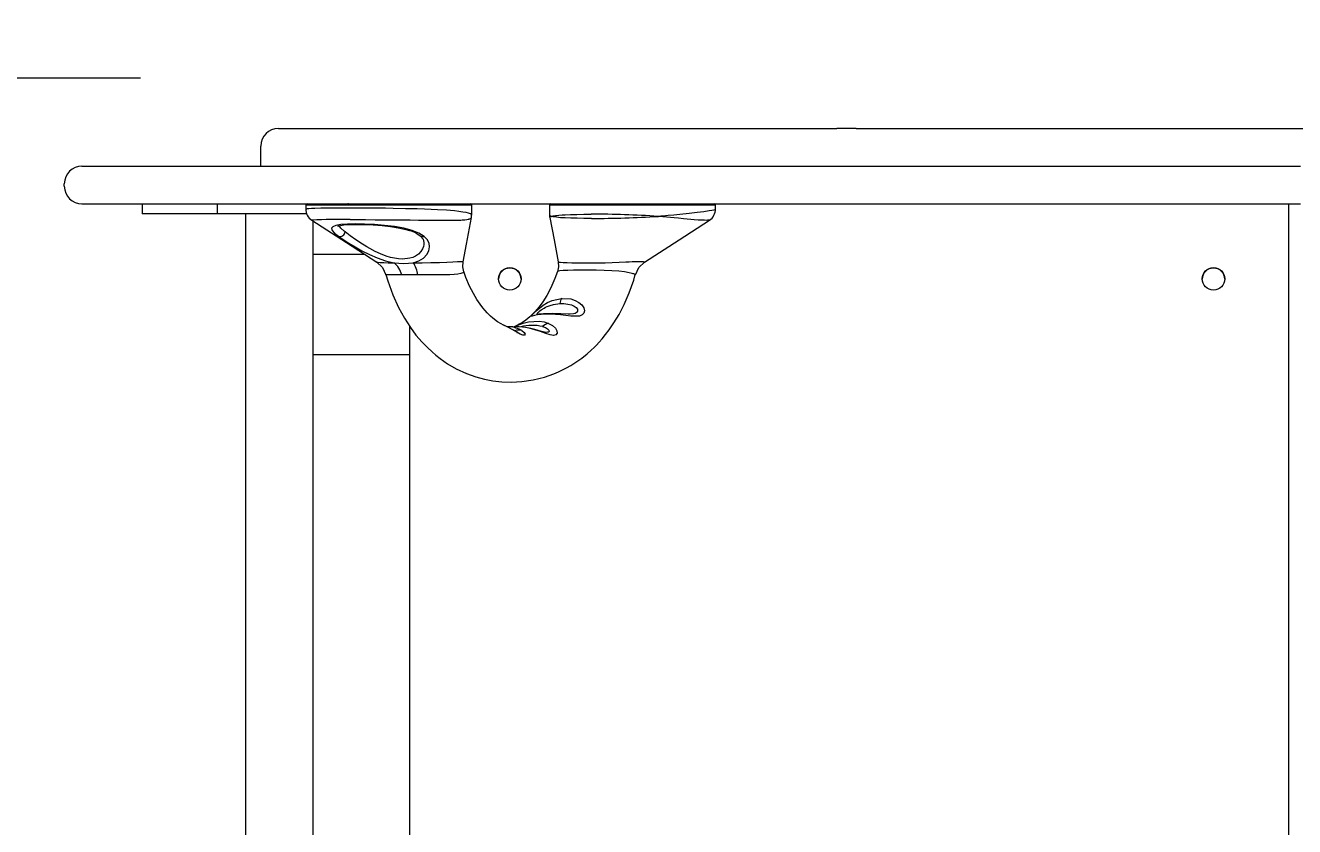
# Model space of a CAD drawing. Header units: millimetres. Extents: x -2620 to 1866, y -2269 to 1839.
# Drawn here: x -410 to 95, y 41 to 360 of the extents above; entities that cross this region are included whole.
import ezdxf

# ---------------------------------------------------------------- set-up
doc = ezdxf.new("R2010")
doc.units = ezdxf.units.MM
for name, color, linetype in [('DIKOM_ОБЪЕКТ', 7, 'Continuous'), ('DIKOM_РАЗМЕР_ЗОНА', 7, 'Continuous'), ('DIKOM_РАЗМЕР_ОБЪЕКТА', 7, 'Continuous')]:
    doc.layers.add(name, color=color, linetype=linetype)
doc.styles.add('style1', font='arialbd.ttf', dxfattribs={"width": 0.8})
doc.dimstyles.new('1-50', dxfattribs={"dimtxt": 300, "dimasz": 200, "dimexe": 100, "dimexo": 0, "dimgap": 100, "dimtad": 1, "dimtxsty": 'style1', "dimcen": 200, "dimclrd": 7, "dimclre": 7, "dimclrt": 7, "dimadec": 1, "dimazin": 2, "dimtfac": 1, "dimtmove": 0, "dimatfit": 2, "dimfxl": 0, "dimlwd": 25, "dimlwe": 18, "dimarcsym": 0})

# ---------------------------------------------------------------- blocks, each defined once
blk = doc.blocks.new('*D1')
at = {"layer": 'Defpoints', "color": 0, "transparency": 16777216}
for p in [(-363.92, 339.35), (-636.39, -160.65), (-350.66, -160.65)]:
    blk.add_point(p, dxfattribs=at)
at = {"layer": 'DIKOM_РАЗМЕР_ОБЪЕКТА', "color": 7, "lineweight": 25, "transparency": 16777216}
for p, q in [((-636.39, 539.35), (-636.39, 739.35)), ((-636.39, 339.35), (-636.39, -160.65)), ((-636.39, -360.65), (-636.39, -560.65))]:
    blk.add_line(p, q, dxfattribs=at)
at = {"layer": 'DIKOM_РАЗМЕР_ОБЪЕКТА', "color": 7, "lineweight": 18, "transparency": 16777216}
for p, q in [((-363.92, 339.35), (-736.39, 339.35)), ((-350.66, -160.65), (-736.39, -160.65))]:
    blk.add_line(p, q, dxfattribs=at)
at = {"layer": 'DIKOM_РАЗМЕР_ОБЪЕКТА', "color": 7, "transparency": 16777216}
for points in [[(-669.73, 539.35), (-603.06, 539.35), (-636.39, 339.35)], [(-669.73, -360.65), (-603.06, -360.65), (-636.39, -160.65)]]:
    blk.add_solid(points, dxfattribs=at)
at = {"layer": 'DIKOM_РАЗМЕР_ОБЪЕКТА', "color": 7, "transparency": 16777216, "insert": (-889.56, 89.35), "char_height": 300, "attachment_point": 5, "rotation": 90, "style": 'style1'}
blk.add_mtext('{\\fArial|b0|i0|c204|p34;460}', dxfattribs=at)
blk = doc.blocks.new('*D3')
at = {"layer": 'Defpoints', "color": 0, "transparency": 16777216}
for p in [(-2170.34, 1839.35), (337.53, 1839.35), (337.53, -1660.65)]:
    blk.add_point(p, dxfattribs=at)
at = {"layer": 'DIKOM_РАЗМЕР_ЗОНА', "color": 7, "lineweight": 18, "transparency": 16777216}
for p, q in [((337.53, 1839.35), (-2270.34, 1839.35)), ((337.53, -1660.65), (-2270.34, -1660.65))]:
    blk.add_line(p, q, dxfattribs=at)
at = {"layer": 'DIKOM_РАЗМЕР_ЗОНА', "color": 7, "lineweight": 25, "transparency": 16777216}
blk.add_line((-2170.34, -1460.65), (-2170.34, 1639.35), dxfattribs=at)
at = {"layer": 'DIKOM_РАЗМЕР_ЗОНА', "color": 7, "transparency": 16777216}
for points in [[(-2203.68, 1639.35), (-2137.01, 1639.35), (-2170.34, 1839.35)], [(-2203.68, -1460.65), (-2137.01, -1460.65), (-2170.34, -1660.65)]]:
    blk.add_solid(points, dxfattribs=at)
at = {"layer": 'DIKOM_РАЗМЕР_ЗОНА', "color": 7, "transparency": 16777216, "insert": (-2423.62, 89.35), "char_height": 300, "attachment_point": 5, "rotation": 90, "style": 'style1'}
blk.add_mtext('{\\fArial|b0|i0|c204|p34;3500}', dxfattribs=at)

msp = doc.modelspace()

# ---------------------------------------------------------------- linework, layer by layer
at = {"layer": 'DIKOM_ОБЪЕКТ', "color": 7, "lineweight": 15}
for p, q in [((-309.067, 319.322), (-305.107, 319.322)), ((-309.029, 319.322), (-307.567, 319.322)), ((-305.107, 319.322), (-302.925, 319.322)), ((-302.925, 319.322), (-300.924, 319.322)), ((-300.924, 319.322), (-299.962, 319.322)), ((-299.962, 319.322), (-299.009, 319.322)), ((-299.009, 319.322), (-298.053, 319.322)), ((-298.053, 319.322), (-297.082, 319.322)), ((-297.082, 319.322), (-296.085, 319.322)), ((-296.085, 319.322), (-295.048, 319.322)), ((-295.048, 319.322), (-293.96, 319.322)), ((-293.96, 319.322), (-292.809, 319.322)), ((-292.809, 319.322), (-290.27, 319.322)), ((-290.27, 319.322), (-275.165, 319.322)), ((-275.165, 319.322), (-263.294, 319.322)), ((-263.294, 319.322), (-247.513, 319.322)), ((-247.513, 319.322), (-245.282, 319.322)), ((-245.282, 319.322), (-243.086, 319.322)), ((-243.086, 319.322), (-240.924, 319.322)), ((-240.924, 319.322), (-238.798, 319.322)), ((-238.798, 319.322), (-234.645, 319.322)), ((-234.645, 319.322), (-230.62, 319.322)), ((-230.62, 319.322), (-226.722, 319.322)), ((-226.722, 319.322), (-222.943, 319.322)), ((-222.943, 319.322), (-215.728, 319.322)), ((-215.728, 319.322), (-208.937, 319.322)), ((-208.937, 319.322), (-202.531, 319.322)), ((-202.531, 319.322), (-190.724, 319.322)), ((-190.724, 319.322), (-170.055, 319.322)), ((-170.055, 319.322), (-165.279, 319.322)), ((-165.279, 319.322), (-160.584, 319.322)), ((-160.584, 319.322), (-158.254, 319.322)), ((-158.254, 319.322), (-155.931, 319.322)), ((-155.931, 319.322), (-154.769, 319.322)), ((-154.769, 319.322), (-153.608, 319.322)), ((-153.608, 319.322), (-152.445, 319.322)), ((-152.445, 319.322), (-151.281, 319.322)), ((-151.281, 319.322), (-149.01, 319.322)), ((-149.01, 319.322), (-146.852, 319.322)), ((-146.852, 319.322), (-144.794, 319.322)), ((-144.794, 319.322), (-142.826, 319.322)), ((-142.826, 319.322), (-140.937, 319.322)), ((-140.937, 319.322), (-139.116, 319.322)), ((-139.116, 319.322), (-137.351, 319.322)), ((-137.351, 319.322), (-136.486, 319.322)), ((-136.486, 319.322), (-135.631, 319.322)), ((-135.631, 319.322), (-133.946, 319.322)), ((-133.946, 319.322), (-132.284, 319.322)), ((-132.284, 319.322), (-130.634, 319.322)), ((-130.634, 319.322), (-128.986, 319.322)), ((-128.986, 319.322), (-125.648, 319.322)), ((-125.648, 319.322), (-122.182, 319.322)), ((-122.182, 319.322), (-118.498, 319.322)), ((-118.498, 319.322), (-114.509, 319.322)), ((-114.509, 319.322), (-112.372, 319.322)), ((-112.372, 319.322), (-110.125, 319.322)), ((-110.125, 319.322), (-107.758, 319.322)), ((-107.758, 319.322), (-105.259, 319.322)), ((-105.259, 319.322), (-102.616, 319.322)), ((-102.616, 319.322), (-99.82, 319.322)), ((-99.82, 319.322), (-96.859, 319.322)), ((-96.859, 319.322), (-93.721, 319.322)), ((-93.721, 319.322), (-90.396, 319.322)), ((-90.396, 319.322), (-86.874, 319.322)), ((-79.188, 319.322), (-86.874, 319.322)), ((-79.188, 319.322), (-75.311, 319.322)), ((-75.311, 319.322), (-70.72, 319.322)), ((-70.72, 319.322), (-59.77, 319.322)), ((-59.77, 319.322), (-33.432, 319.322)), ((-33.432, 319.322), (-6.194, 319.322)), ((-6.194, 319.322), (5.88, 319.322)), ((5.88, 319.322), (11.202, 319.322)), ((11.202, 319.322), (15.921, 319.322)), ((15.921, 319.322), (18.301, 319.322)), ((18.301, 319.322), (21.039, 319.322)), ((21.039, 319.322), (24.118, 319.322)), ((24.118, 319.322), (27.519, 319.322)), ((27.519, 319.322), (35.213, 319.322)), ((35.213, 319.322), (43.972, 319.322)), ((43.972, 319.322), (53.651, 319.322)), ((53.651, 319.322), (64.101, 319.322)), ((64.101, 319.322), (75.174, 319.322)), ((75.174, 319.322), (86.721, 319.322)), ((86.721, 319.322), (98.597, 319.322)), ((-316.067, 304.322), (-316.067, 312.322)), ((-387.282, 304.322), (-383.336, 304.322)), ((-383.336, 304.322), (-375.03, 304.322)), ((-375.03, 304.322), (-366.187, 304.322)), ((-366.187, 304.322), (-357.369, 304.322)), ((-357.369, 304.322), (-357.251, 304.322)), ((-357.251, 304.322), (-356.944, 304.322)), ((-356.944, 304.322), (-356.441, 304.322)), ((-356.441, 304.322), (-355.735, 304.322)), ((-355.735, 304.322), (-355.304, 304.322)), ((-355.304, 304.322), (-354.821, 304.322)), ((-354.821, 304.322), (-354.782, 304.322)), ((-354.782, 304.322), (-354.739, 304.322)), ((-354.739, 304.322), (-354.691, 304.322)), ((-354.691, 304.322), (-354.638, 304.322)), ((-354.638, 304.322), (-354.581, 304.322)), ((-354.581, 304.322), (-354.52, 304.322)), ((-354.52, 304.322), (-354.455, 304.322)), ((-354.455, 304.322), (-354.384, 304.322)), ((-354.384, 304.322), (-354.311, 304.322)), ((-354.311, 304.322), (-354.233, 304.322)), ((-354.233, 304.322), (-354.151, 304.322)), ((-354.151, 304.322), (-354.066, 304.322)), ((-354.066, 304.322), (-353.883, 304.322)), ((-353.883, 304.322), (-353.686, 304.322)), ((-353.686, 304.322), (-353.475, 304.322)), ((-353.475, 304.322), (-353.251, 304.322)), ((-353.251, 304.322), (-353.014, 304.322)), ((-353.014, 304.322), (-352.765, 304.322)), ((-352.765, 304.322), (-352.505, 304.322)), ((-352.505, 304.322), (-352.234, 304.322)), ((-352.234, 304.322), (-351.952, 304.322)), ((-351.952, 304.322), (-351.662, 304.322)), ((-351.662, 304.322), (-351.362, 304.322)), ((-351.362, 304.322), (-351.054, 304.322)), ((-351.054, 304.322), (-350.739, 304.322)), ((-350.739, 304.322), (-350.417, 304.322)), ((-350.417, 304.322), (-350.321, 304.322)), ((-350.321, 304.322), (-350.265, 304.322)), ((-350.265, 304.322), (-349.983, 304.322)), ((-349.983, 304.322), (-349.455, 304.322)), ((-349.455, 304.322), (-348.663, 304.322)), ((-348.663, 304.322), (-348.161, 304.322)), ((-348.161, 304.322), (-347.587, 304.322)), ((-347.587, 304.322), (-346.936, 304.322)), ((-346.936, 304.322), (-346.208, 304.322)), ((-346.208, 304.322), (-345.4, 304.322)), ((-345.4, 304.322), (-344.508, 304.322)), ((-344.508, 304.322), (-343.532, 304.322)), ((-343.532, 304.322), (-342.469, 304.322)), ((-342.469, 304.322), (-340.019, 304.322)), ((-340.019, 304.322), (-337.129, 304.322)), ((-337.129, 304.322), (-333.843, 304.322)), ((-333.843, 304.322), (-330.201, 304.322)), ((-330.201, 304.322), (-322.015, 304.322)), ((-322.015, 304.322), (-312.908, 304.322)), ((-312.908, 304.322), (-308.113, 304.322)), ((-308.113, 304.322), (-303.213, 304.322)), ((-303.213, 304.322), (-298.249, 304.322)), ((-298.249, 304.322), (-293.263, 304.322)), ((-293.263, 304.322), (-288.297, 304.322)), ((-288.297, 304.322), (-283.393, 304.322)), ((-283.393, 304.322), (-280.976, 304.322)), ((-280.976, 304.322), (-278.592, 304.322)), ((-278.592, 304.322), (-276.243, 304.322)), ((-276.243, 304.322), (-273.936, 304.322)), ((-273.936, 304.322), (-269.287, 304.322)), ((-269.287, 304.322), (-264.496, 304.322)), ((-264.496, 304.322), (-259.588, 304.322)), ((-259.588, 304.322), (-254.586, 304.322)), ((-254.586, 304.322), (-249.516, 304.322)), ((-249.516, 304.322), (-244.402, 304.322)), ((-244.402, 304.322), (-239.268, 304.322)), ((-239.268, 304.322), (-234.14, 304.322)), ((-234.14, 304.322), (-229.041, 304.322)), ((-229.041, 304.322), (-223.997, 304.322)), ((-223.997, 304.322), (-219.032, 304.322)), ((-219.032, 304.322), (-214.17, 304.322)), ((-214.17, 304.322), (-209.436, 304.322)), ((-209.436, 304.322), (-204.856, 304.322)), ((-204.856, 304.322), (-200.451, 304.322)), ((-200.451, 304.322), (-196.25, 304.322)), ((-196.25, 304.322), (-194.216, 304.322)), ((-194.216, 304.322), (-192.208, 304.322)), ((-192.208, 304.322), (-190.226, 304.322)), ((-190.226, 304.322), (-188.268, 304.322)), ((-188.268, 304.322), (-186.335, 304.322)), ((-186.335, 304.322), (-184.427, 304.322)), ((-184.427, 304.322), (-180.685, 304.322)), ((-180.685, 304.322), (-177.041, 304.322)), ((-177.041, 304.322), (-173.492, 304.322)), ((-173.492, 304.322), (-166.675, 304.322)), ((-166.675, 304.322), (-154.132, 304.322)), ((-154.132, 304.322), (-151.215, 304.322)), ((-151.215, 304.322), (-148.382, 304.322)), ((-148.382, 304.322), (-146.997, 304.322)), ((-146.997, 304.322), (-145.633, 304.322)), ((-145.633, 304.322), (-144.289, 304.322)), ((-144.289, 304.322), (-143.625, 304.322)), ((-143.625, 304.322), (-142.966, 304.322)), ((-142.966, 304.322), (-142.3, 304.322)), ((-142.3, 304.322), (-141.615, 304.322)), ((-141.615, 304.322), (-140.912, 304.322)), ((-140.912, 304.322), (-140.191, 304.322)), ((-140.191, 304.322), (-139.453, 304.322)), ((-139.453, 304.322), (-138.697, 304.322)), ((-138.697, 304.322), (-137.923, 304.322)), ((-137.923, 304.322), (-137.133, 304.322)), ((-137.133, 304.322), (-136.326, 304.322)), ((-136.326, 304.322), (-135.503, 304.322)), ((-135.503, 304.322), (-135.048, 304.322)), ((-135.048, 304.322), (-133.946, 304.322)), ((-133.946, 304.322), (-132.284, 304.322)), ((-132.284, 304.322), (-130.634, 304.322)), ((-130.634, 304.322), (-128.986, 304.322)), ((-128.986, 304.322), (-125.648, 304.322)), ((-125.648, 304.322), (-122.182, 304.322)), ((-122.182, 304.322), (-118.498, 304.322)), ((-118.498, 304.322), (-114.509, 304.322)), ((-114.509, 304.322), (-112.372, 304.322)), ((-112.372, 304.322), (-112.083, 304.322)), ((-112.083, 304.322), (-109.363, 304.322)), ((-109.363, 304.322), (-104.715, 304.322)), ((-104.715, 304.322), (-95.096, 304.322)), ((-95.096, 304.322), (-72.467, 304.322)), ((-72.467, 304.322), (-65.953, 304.322)), ((-65.953, 304.322), (-60.42, 304.322)), ((-60.42, 304.322), (-54.595, 304.322)), ((-54.595, 304.322), (-48.543, 304.322)), ((-48.543, 304.322), (-42.328, 304.322)), ((-42.328, 304.322), (-29.656, 304.322)), ((-29.656, 304.322), (-17.086, 304.322)), ((-17.086, 304.322), (-5.123, 304.322)), ((-5.123, 304.322), (5.727, 304.322)), ((5.727, 304.322), (14.959, 304.322)), ((14.959, 304.322), (17.339, 304.322)), ((17.339, 304.322), (20.077, 304.322)), ((20.077, 304.322), (23.156, 304.322)), ((23.156, 304.322), (26.557, 304.322)), ((26.557, 304.322), (34.25, 304.322)), ((34.25, 304.322), (43.011, 304.322)), ((43.011, 304.322), (52.689, 304.322)), ((52.689, 304.322), (63.139, 304.322)), ((63.139, 304.322), (74.212, 304.322)), ((74.212, 304.322), (85.76, 304.322)), ((85.76, 304.322), (97.635, 304.322)), ((-394.282, 296.322), (-394.282, 297.322)), ((-387.282, 289.322), (-375.03, 289.322)), ((-375.03, 289.322), (-366.187, 289.322)), ((-366.187, 289.322), (-357.369, 289.322)), ((-363.357, 289.322), (-363.357, 285.322)), ((-357.369, 289.322), (-357.251, 289.322)), ((-357.251, 289.322), (-356.944, 289.322)), ((-356.944, 289.322), (-356.441, 289.322)), ((-356.441, 289.322), (-355.735, 289.322)), ((-355.735, 289.322), (-355.304, 289.322)), ((-355.304, 289.322), (-354.821, 289.322)), ((-354.821, 289.322), (-354.782, 289.322)), ((-354.782, 289.322), (-354.739, 289.322)), ((-354.739, 289.322), (-354.691, 289.322)), ((-354.691, 289.322), (-354.638, 289.322)), ((-354.638, 289.322), (-354.581, 289.322)), ((-354.581, 289.322), (-354.52, 289.322)), ((-354.52, 289.322), (-354.455, 289.322)), ((-354.455, 289.322), (-354.384, 289.322)), ((-354.384, 289.322), (-354.311, 289.322)), ((-354.311, 289.322), (-354.233, 289.322)), ((-354.233, 289.322), (-354.151, 289.322)), ((-354.151, 289.322), (-354.066, 289.322)), ((-354.066, 289.322), (-353.883, 289.322)), ((-353.883, 289.322), (-353.686, 289.322)), ((-353.686, 289.322), (-353.475, 289.322)), ((-353.475, 289.322), (-353.251, 289.322)), ((-353.251, 289.322), (-353.014, 289.322)), ((-353.014, 289.322), (-352.765, 289.322)), ((-352.765, 289.322), (-352.505, 289.322)), ((-352.505, 289.322), (-352.234, 289.322)), ((-352.234, 289.322), (-351.952, 289.322)), ((-351.952, 289.322), (-351.662, 289.322)), ((-351.662, 289.322), (-351.362, 289.322)), ((-351.362, 289.322), (-351.054, 289.322)), ((-351.054, 289.322), (-350.739, 289.322)), ((-350.739, 289.322), (-350.417, 289.322)), ((-350.417, 289.322), (-350.321, 289.322)), ((-350.321, 289.322), (-350.265, 289.322)), ((-350.265, 289.322), (-349.983, 289.322)), ((-349.983, 289.322), (-349.455, 289.322)), ((-349.455, 289.322), (-348.663, 289.322)), ((-348.663, 289.322), (-348.161, 289.322)), ((-348.161, 289.322), (-347.587, 289.322)), ((-347.587, 289.322), (-346.936, 289.322)), ((-346.936, 289.322), (-346.208, 289.322)), ((-346.208, 289.322), (-345.4, 289.322)), ((-345.4, 289.322), (-344.508, 289.322)), ((-344.508, 289.322), (-343.532, 289.322)), ((-343.532, 289.322), (-342.469, 289.322)), ((-342.469, 289.322), (-340.019, 289.322)), ((-340.019, 289.322), (-337.129, 289.322)), ((-337.129, 289.322), (-333.843, 289.322)), ((-333.843, 289.322), (-330.201, 289.322)), ((-333.357, 285.322), (-333.357, 289.322)), ((-330.201, 289.322), (-322.015, 289.322)), ((-322.015, 289.322), (-312.908, 289.322)), ((-312.908, 289.322), (-308.113, 289.322)), ((-308.113, 289.322), (-303.213, 289.322)), ((-303.213, 289.322), (-298.249, 289.322)), ((-298.249, 289.322), (-293.263, 289.322)), ((-298.172, 288.822), (-298.172, 287.09)), ((-281.672, 288.822), (-298.172, 288.822)), ((-293.263, 289.322), (-288.297, 289.322)), ((-288.297, 289.322), (-283.393, 289.322)), ((-283.393, 289.322), (-280.976, 289.322)), ((-232.172, 288.822), (-281.672, 288.822)), ((-281.151, 289.322), (-281.422, 289.322)), ((-280.976, 289.322), (-278.592, 289.322)), ((-278.592, 289.322), (-276.243, 289.322)), ((-276.243, 289.322), (-273.936, 289.322)), ((-273.936, 289.322), (-269.287, 289.322)), ((-269.287, 289.322), (-264.496, 289.322)), ((-264.496, 289.322), (-259.588, 289.322)), ((-259.588, 289.322), (-254.586, 289.322)), ((-254.586, 289.322), (-249.516, 289.322)), ((-249.516, 289.322), (-244.402, 289.322)), ((-244.402, 289.322), (-239.268, 289.322)), ((-239.268, 289.322), (-234.14, 289.322)), ((-234.14, 289.322), (-229.041, 289.322)), ((-232.172, 284.824), (-232.172, 288.822)), ((-229.041, 289.322), (-223.997, 289.322)), ((-223.997, 289.322), (-219.032, 289.322)), ((-219.032, 289.322), (-214.17, 289.322)), ((-214.17, 289.322), (-209.436, 289.322)), ((-209.436, 289.322), (-204.856, 289.322)), ((-204.856, 289.322), (-200.451, 289.322)), ((-201.172, 288.822), (-201.172, 284.823)), ((-184.672, 288.822), (-201.172, 288.822)), ((-200.626, 289.322), (-200.632, 289.322)), ((-200.451, 289.322), (-196.25, 289.322)), ((-196.25, 289.322), (-194.216, 289.322)), ((-194.216, 289.322), (-192.208, 289.322)), ((-192.208, 289.322), (-190.226, 289.322)), ((-190.226, 289.322), (-188.268, 289.322)), ((-188.268, 289.322), (-186.335, 289.322)), ((-186.335, 289.322), (-184.427, 289.322)), ((-135.172, 288.822), (-184.672, 288.822)), ((-184.427, 289.322), (-180.685, 289.322)), ((-180.685, 289.322), (-177.041, 289.322)), ((-177.041, 289.322), (-173.492, 289.322)), ((-173.492, 289.322), (-166.675, 289.322)), ((-166.675, 289.322), (-154.132, 289.322)), ((-154.132, 289.322), (-151.215, 289.322)), ((-151.215, 289.322), (-148.382, 289.322)), ((-148.382, 289.322), (-146.997, 289.322)), ((-146.997, 289.322), (-145.633, 289.322)), ((-145.633, 289.322), (-144.289, 289.322)), ((-144.289, 289.322), (-143.625, 289.322)), ((-143.625, 289.322), (-142.966, 289.322)), ((-142.966, 289.322), (-142.3, 289.322)), ((-142.3, 289.322), (-141.615, 289.322)), ((-141.615, 289.322), (-140.912, 289.322)), ((-140.912, 289.322), (-140.191, 289.322)), ((-140.191, 289.322), (-139.453, 289.322)), ((-139.453, 289.322), (-138.697, 289.322)), ((-138.697, 289.322), (-137.923, 289.322)), ((-137.923, 289.322), (-137.133, 289.322)), ((-137.133, 289.322), (-136.326, 289.322)), ((-136.326, 289.322), (-135.503, 289.322)), ((-136.151, 289.322), (-135.706, 289.322)), ((-135.503, 289.322), (-134.664, 289.322)), ((-135.172, 287.089), (-135.172, 288.822)), ((-134.664, 289.322), (-133.809, 289.322)), ((-133.809, 289.322), (-132.939, 289.322)), ((-132.939, 289.322), (-132.054, 289.322)), ((-132.054, 289.322), (-130.24, 289.322)), ((-130.24, 289.322), (-128.368, 289.322)), ((-128.368, 289.322), (-126.443, 289.322)), ((-126.443, 289.322), (-124.465, 289.322)), ((-124.465, 289.322), (-122.437, 289.322)), ((-122.437, 289.322), (-120.363, 289.322)), ((-120.363, 289.322), (-118.244, 289.322)), ((-118.244, 289.322), (-113.879, 289.322)), ((-113.879, 289.322), (-109.363, 289.322)), ((-109.363, 289.322), (-104.715, 289.322)), ((-104.715, 289.322), (-95.096, 289.322)), ((-95.096, 289.322), (-72.467, 289.322)), ((-72.467, 289.322), (-65.953, 289.322)), ((-65.953, 289.322), (-60.42, 289.322)), ((-60.42, 289.322), (-54.595, 289.322)), ((-54.595, 289.322), (-48.543, 289.322)), ((-48.543, 289.322), (-42.328, 289.322)), ((-42.328, 289.322), (-29.656, 289.322)), ((-29.656, 289.322), (-17.086, 289.322)), ((-17.086, 289.322), (-5.123, 289.322)), ((-5.123, 289.322), (5.727, 289.322)), ((5.727, 289.322), (14.959, 289.322)), ((14.959, 289.322), (17.339, 289.322)), ((17.339, 289.322), (20.077, 289.322)), ((20.077, 289.322), (23.156, 289.322)), ((23.156, 289.322), (26.557, 289.322)), ((26.557, 289.322), (34.25, 289.322)), ((34.25, 289.322), (43.011, 289.322)), ((43.011, 289.322), (52.689, 289.322)), ((52.689, 289.322), (63.139, 289.322)), ((63.139, 289.322), (74.212, 289.322)), ((74.212, 289.322), (85.76, 289.322)), ((85.76, 289.322), (97.635, 289.322)), ((93.034, -110.577), (93.034, 289.322)), ((-333.357, 285.322), (-363.357, 285.322)), ((-297.801, 285.322), (-333.357, 285.322)), ((-322.216, 285.322), (-322.216, -106.678)), ((-232.304, 283.763), (-232.275, 283.831)), ((-232.255, 284.824), (-232.263, 284.879)), ((-157.964, 284.322), (-157.797, 284.322)), ((-295.216, -103.772), (-295.216, 282.417)), ((-282.536, 278.157), (-282.895, 278.453)), ((-137.548, 282.8), (-137.549, 282.796)), ((-295.216, 269.322), (-274.908, 269.322)), ((-235.405, 262.316), (-235.389, 262.291)), ((-197.938, 262.314), (-197.96, 262.278)), ((-256.966, 240.676), (-256.966, -62.039)), ((-219.265, 240.912), (-219.445, 240.993)), ((-217.063, 240.341), (-218.114, 240.381)), ((-213.962, 240.993), (-215.263, 240.368)), ((-295.216, 229.322), (-256.966, 229.322))]:
    msp.add_line(p, q, dxfattribs=at)
at = {"layer": 'DIKOM_ОБЪЕКТ', "color": 7, "lineweight": 15, "flags": 128}
for points in [[(-281.672, 287.656), (-285.65, 287.646), (-289.161, 287.617), (-292.146, 287.567), (-294.558, 287.498), (-295.938, 287.435), (-296.974, 287.361), (-297.679, 287.276), (-298.155, 287.13), (-298.114, 287.086)], [(-232.263, 284.879), (-232.289, 285.047), (-232.701, 285.311), (-233.444, 285.585), (-234.412, 285.829), (-235.718, 286.07), (-237.273, 286.288), (-239.047, 286.483), (-242.132, 286.737), (-245.816, 286.959), (-248.267, 287.074), (-250.931, 287.179), (-253.799, 287.274), (-258.447, 287.397), (-263.439, 287.497), (-266.52, 287.545), (-269.624, 287.584), (-272.721, 287.615), (-277.291, 287.645), (-281.672, 287.656)], [(-280.477, 283.04), (-279.347, 283.04), (-277.365, 283.038), (-274.461, 283.03), (-270.597, 283.012), (-267.45, 282.993), (-263.844, 282.966), (-259.868, 282.929), (-256.646, 282.896), (-253.28, 282.858), (-252.143, 282.844), (-251, 282.831), (-249.851, 282.817), (-248.697, 282.804), (-247.538, 282.791), (-246.383, 282.779), (-242.923, 282.753), (-239.813, 282.76), (-239.091, 282.771), (-238.398, 282.785), (-237.737, 282.804), (-237.106, 282.828), (-236.506, 282.858), (-235.938, 282.894), (-235.404, 282.937), (-234.902, 282.987), (-234.062, 283.103), (-233.579, 283.195), (-233.361, 283.245), (-233.194, 283.29), (-232.883, 283.389), (-232.598, 283.512), (-232.452, 283.6), (-232.325, 283.715), (-232.304, 283.763)], [(-235.619, 266.235), (-234.281, 273.289), (-232.267, 283.829)], [(-232.292, 283.763), (-232.205, 284.322), (-232.18, 284.931)], [(-201.172, 284.861), (-201.149, 284.321), (-201.078, 283.83)], [(-200.487, 284.322), (-200.489, 284.323), (-200.493, 284.324), (-200.505, 284.328), (-200.55, 284.343), (-200.708, 284.403), (-200.772, 284.43), (-200.831, 284.458), (-200.886, 284.487), (-201.114, 284.664), (-201.089, 284.823)], [(-200.487, 284.323), (-200.944, 284.098), (-201.08, 283.906), (-201.024, 283.83)], [(-201.076, 283.818), (-199.398, 275.031), (-197.731, 266.253)], [(-200.487, 284.322), (-200.484, 284.324), (-200.459, 284.332), (-200.089, 284.428), (-199.737, 284.502), (-199.281, 284.581), (-198.811, 284.651), (-198.381, 284.706), (-197.436, 284.801), (-196.172, 284.9), (-194.93, 284.975), (-192.785, 285.067), (-190.315, 285.135), (-187.532, 285.177), (-184.672, 285.189)], [(-184.48, 283.506), (-187.484, 283.515), (-190.254, 283.55), (-192.744, 283.61), (-194.933, 283.695), (-196.822, 283.808), (-198.382, 283.954), (-199.723, 284.146), (-200.182, 284.243), (-200.487, 284.323)], [(-135.227, 287.089), (-135.346, 286.96), (-135.835, 286.815), (-136.612, 286.657), (-137.648, 286.483), (-139.721, 286.182), (-142.442, 285.829), (-145.648, 285.446), (-149.32, 285.048), (-151.693, 284.818), (-153.927, 284.622), (-156.063, 284.452), (-156.874, 284.393), (-157.797, 284.322)], [(-137.549, 282.796), (-137.549, 282.792), (-137.628, 282.779), (-137.901, 282.762), (-138.266, 282.753), (-138.851, 282.752), (-139.495, 282.761), (-140.665, 282.8), (-142.026, 282.873), (-143.626, 282.988), (-144.966, 283.105), (-146.47, 283.25), (-147.919, 283.399), (-149.83, 283.599), (-151.619, 283.78), (-153.059, 283.92), (-154.471, 284.049), (-156.098, 284.186), (-157.797, 284.322)], [(-295.766, 282.772), (-281.954, 273.87), (-269.98, 266.141)], [(-278.429, 281.309), (-281.577, 281.236), (-284.19, 281.038), (-286.172, 280.704), (-287.433, 280.222), (-287.946, 279.567), (-287.703, 278.723), (-286.744, 277.669), (-285.143, 276.395)], [(-285.474, 280.476), (-285.489, 280.453), (-285.201, 280.552), (-284.423, 280.737), (-283.007, 280.936), (-280.9, 281.089), (-278.204, 281.156), (-274.959, 281.118), (-271.362, 280.961), (-267.787, 280.687), (-264.441, 280.309), (-261.397, 279.83), (-258.858, 279.289), (-256.96, 278.758), (-256.23, 278.513), (-255.255, 278.137), (-253.962, 277.518), (-252.61, 276.606)], [(-282.895, 278.453), (-284.216, 279.663), (-284.944, 280.613)], [(-251.182, 273.926), (-251.221, 273.193), (-251.406, 272.312), (-251.73, 271.454), (-252.417, 270.317), (-253.332, 269.344), (-254.503, 268.52), (-255.608, 268.003), (-256.819, 267.632), (-259.671, 267.32), (-261.241, 267.399), (-262.894, 267.634), (-264.542, 268.006), (-266.26, 268.524), (-268.429, 269.354), (-270.544, 270.333), (-272.682, 271.472), (-273.848, 272.15), (-274.933, 272.813), (-276.285, 273.675), (-277.223, 274.296), (-278.229, 274.981), (-280.569, 276.646), (-282.536, 278.157)], [(-251.06, 276.374), (-253.148, 277.688), (-255.877, 278.765), (-259.168, 279.624), (-262.856, 280.277), (-266.807, 280.755), (-270.842, 281.077), (-274.761, 281.258), (-278.429, 281.309)], [(-163.374, 266.134), (-149.582, 275.031), (-137.544, 282.794)], [(-285.143, 276.395), (-283.29, 275.109), (-281.097, 273.694), (-278.591, 272.172), (-275.851, 270.627), (-272.879, 269.119), (-269.736, 267.758), (-266.461, 266.636), (-263.154, 265.856)], [(-255.445, 265.855), (-253.147, 266.634), (-251.349, 267.746), (-250.045, 269.107), (-249.246, 270.596), (-248.939, 272.146), (-249.132, 273.657), (-249.838, 275.084), (-251.06, 276.374)], [(-252.61, 276.606), (-251.466, 275.207), (-251.172, 273.929)], [(-270.014, 266.164), (-267.699, 263.963), (-266.325, 261.093)], [(-269.977, 266.145), (-269.956, 266.13), (-269.864, 266.102), (-269.735, 266.076), (-269.578, 266.053), (-268.59, 265.973), (-267.088, 265.915), (-265.354, 265.879), (-263.154, 265.856)], [(-263.154, 265.856), (-259.132, 265.545), (-255.445, 265.855)], [(-255.445, 265.855), (-251.91, 265.885), (-248.364, 265.938), (-245.02, 266.018), (-242.055, 266.125), (-239.647, 266.241), (-237.864, 266.336), (-236.652, 266.38), (-235.929, 266.358), (-235.63, 266.278), (-235.661, 266.241)], [(-235.32, 262.281), (-235.721, 264.178), (-235.613, 266.271)], [(-197.731, 266.257), (-197.626, 264.169), (-198.029, 262.267)], [(-168.239, 261.578), (-169.548, 261.883), (-171.338, 262.196), (-173.621, 262.466), (-176.356, 262.663), (-179.417, 262.785), (-182.63, 262.845), (-185.845, 262.866), (-188.876, 262.865), (-191.63, 262.855), (-193.964, 262.823), (-195.823, 262.754), (-197.129, 262.632), (-197.858, 262.442), (-197.938, 262.314)], [(-197.722, 266.253), (-197.515, 266.139), (-196.862, 266.029), (-195.763, 265.945), (-194.208, 265.893), (-192.254, 265.867), (-189.942, 265.858), (-187.341, 265.854)], [(-187.341, 265.854), (-185.719, 265.852), (-184.26, 265.851), (-183.003, 265.852), (-181.98, 265.856), (-179.093, 265.884), (-176.32, 265.941), (-173.532, 266.039), (-170.799, 266.17), (-169.485, 266.24), (-168.302, 266.3), (-167.105, 266.35), (-166.135, 266.376), (-165.248, 266.379), (-164.484, 266.358), (-163.916, 266.318), (-163.537, 266.263), (-163.42, 266.234), (-163.353, 266.204), (-163.333, 266.17), (-163.356, 266.145), (-163.356, 266.145)], [(-167.022, 261.087), (-165.654, 263.948), (-163.355, 266.146)], [(-259.966, 260.997), (-262.03, 261.002), (-263.75, 261.009), (-265.04, 261.02), (-265.893, 261.045), (-266.297, 261.1), (-266.289, 261.136)], [(-266.276, 261.14), (-265.577, 258.608), (-263.568, 253.058), (-261.313, 248.073), (-258.937, 243.73), (-256.569, 240.061), (-254.33, 237.057), (-251.94, 234.253), (-249.806, 232.042), (-247.954, 230.317), (-246.433, 229.021), (-244.713, 227.677), (-241.793, 225.661), (-238.28, 223.626), (-234.296, 221.775), (-230.459, 220.401), (-227.082, 219.496), (-223.716, 218.856), (-220.193, 218.455), (-216.398, 218.323), (-212.252, 218.532), (-207.64, 219.203), (-203.186, 220.31), (-199.495, 221.595), (-197.655, 222.371), (-195.96, 223.17), (-194.403, 223.979), (-192.71, 224.945), (-190.684, 226.227), (-188.37, 227.874), (-186.244, 229.577), (-184.629, 231.006), (-183.47, 232.108), (-182.556, 233.027), (-181.48, 234.169), (-180.247, 235.563), (-178.88, 237.225), (-177.409, 239.167), (-175.543, 241.894), (-173.525, 245.246), (-171.46, 249.233), (-169.463, 253.834), (-167.646, 258.989), (-167.061, 261.133)], [(-253.582, 260.996), (-256.94, 261.043), (-259.966, 260.997)], [(-236.526, 261.578), (-237.627, 261.358), (-239.088, 261.196), (-240.904, 261.096), (-243.052, 261.043), (-245.489, 261.019), (-248.115, 261.007), (-250.853, 261), (-253.582, 260.996)], [(-235.389, 262.291), (-235.33, 262.194), (-235.688, 261.882), (-236.526, 261.578)], [(-219.433, 241.02), (-219.543, 241.064), (-220.481, 241.532), (-221.835, 242.356), (-223.77, 243.826), (-224.672, 244.631), (-225.327, 245.264), (-225.96, 245.914), (-226.765, 246.8), (-227.724, 247.946), (-228.811, 249.375), (-230.054, 251.199), (-231.472, 253.564), (-232.975, 256.483), (-234.466, 259.941), (-235.309, 262.352)], [(-198.035, 262.35), (-199.025, 259.562), (-200.641, 255.909), (-202.304, 252.8), (-203.914, 250.252), (-205.377, 248.251), (-206.838, 246.506), (-208.07, 245.211), (-209.084, 244.255), (-209.854, 243.594), (-210.616, 242.992), (-211.917, 242.09), (-213.235, 241.336), (-213.846, 241.062)], [(-200.881, 245.357), (-204.455, 245.267), (-205.968, 245.087), (-207.219, 244.854), (-208.112, 244.634), (-208.582, 244.523), (-208.61, 244.624), (-208.236, 245.007), (-207.52, 245.694), (-206.502, 246.651), (-205.211, 247.778), (-203.682, 248.938), (-201.962, 249.988), (-200.131, 250.817), (-196.359, 251.669)], [(-205.723, 245.352), (-206.083, 245.441), (-206.005, 245.739), (-205.782, 245.99), (-205.446, 246.304), (-205.018, 246.663), (-204.506, 247.051), (-203.349, 247.797), (-202.752, 248.118), (-202.108, 248.422), (-200.904, 248.883), (-199.579, 249.249), (-197.087, 249.595), (-197.087, 249.595)], [(-196.359, 251.669), (-192.698, 251.425), (-191.005, 250.89), (-189.51, 250.091), (-188.315, 249.065), (-187.536, 247.908), (-187.251, 246.769), (-187.473, 245.786), (-188.178, 245.065), (-189.32, 244.65), (-190.855, 244.522), (-192.702, 244.616), (-194.732, 244.83), (-196.825, 245.065), (-200.881, 245.357)], [(-197.087, 249.595), (-195.465, 249.596), (-193.874, 249.411), (-192.438, 249.039), (-191.397, 248.581), (-190.631, 248.035), (-190.11, 247.32), (-190.067, 246.554), (-190.261, 246.204), (-190.595, 245.908), (-191.05, 245.679), (-191.614, 245.516), (-192.919, 245.366), (-193.592, 245.35)], [(-213.839, 241.043), (-211.696, 241.834), (-209.512, 242.369), (-205.31, 242.601), (-203.354, 242.303), (-201.545, 241.721)], [(-200.202, 245.66), (-203.598, 245.551), (-204.795, 245.42), (-205.45, 245.358)], [(-193.71, 245.35), (-196.683, 245.493), (-200.202, 245.66)], [(-214.151, 238.127), (-214.132, 238.139), (-214.36, 238.294), (-214.856, 238.589), (-215.591, 239.02), (-217.458, 240.064), (-219.386, 240.994)], [(-212.146, 238.83), (-211.265, 238.066), (-210.926, 237.391), (-211.121, 236.98), (-211.783, 236.962), (-212.845, 237.384), (-214.256, 238.187), (-215.996, 239.238), (-217.993, 240.339), (-219.265, 240.912)], [(-216.231, 240.356), (-216.678, 240.322), (-217.116, 240.348)], [(-201.545, 241.721), (-200.004, 240.877), (-198.855, 239.835), (-198.219, 238.736), (-198.15, 237.773), (-198.619, 237.132), (-199.563, 236.916), (-200.933, 237.128), (-202.691, 237.685), (-204.744, 238.422), (-206.98, 239.167), (-209.267, 239.782), (-211.51, 240.2), (-215.755, 240.383), (-216.01, 240.351), (-216.227, 240.324)], [(-202.476, 238.098), (-202.714, 238.123), (-203.132, 238.205), (-203.694, 238.345), (-204.335, 238.525), (-205.679, 238.921), (-206.977, 239.288), (-208.643, 239.708), (-210.718, 240.115), (-213.22, 240.391), (-215.263, 240.368)], [(-215.024, 238.779), (-214.286, 238.445), (-214.097, 238.301), (-214.029, 238.187), (-214.093, 238.112), (-214.256, 238.106)], [(-203.933, 240.442), (-202.789, 240.052), (-201.958, 239.597), (-201.404, 239.028), (-201.374, 238.482), (-201.583, 238.279), (-201.935, 238.148), (-202.411, 238.099)]]:
    msp.add_lwpolyline(points, dxfattribs=at)
at = {"layer": 'DIKOM_ОБЪЕКТ', "color": 7, "lineweight": 15}
for centre in [(-216.966, 259.423), (63.034, 259.423)]:
    msp.add_circle(centre, 4.5, dxfattribs=at)
for centre, radius, start, end in [((-309.067, 312.322), 7, 90, 180), ((-387.282, 297.322), 7, 90, 180), ((-387.282, 296.322), 7, 180, 270), ((-297.672, 288.822), 0.5, 90, 180), ((-232.672, 288.822), 0.5, 0, 90), ((-200.672, 288.822), 0.5, 90, 180), ((-135.672, 288.822), 0.5, 0, 90), ((-293.046, 287.124), 5.132, 177.3417, 237.57566), ((-285.704, 62.638), 220.464, 88.64149, 92.61172), ((-183.988, -115.112), 400.302, 86.2725, 90.0979), ((-184.855, 731.071), 447.565, 270.0479, 273.44447), ((-140.299, 287.123), 5.132, 302.4363, 2.61821), ((-284.704, 278.482), 2.193, 258.44849, 351.49803), ((-251.642, 277.847), 1.584, 232.48894, 291.56424), ((-268.532, 258.945), 8.809, 13.47109, 52.36578), ((-264.618, 259.688), 11.113, 6.75883, 34.3712), ((-216.966, 259.221), 4.5, 1.2854, 178.7146), ((63.034, 259.221), 4.5, 1.28547, 178.7145), ((-169.043, 257.398), 4.256, 62.20155, 79.12192), ((-191.984, 249.004), 5.138, 148.39466, 173.38949), ((-200.084, 244.495), 1.174, 95.78614, 132.76647), ((-217.965, 228.421), 11.949, 60.86332, 85.92838), ((-213.5, 234.487), 4.554, 72.70431, 109.54029), ((-208.015, 221.605), 19.293, 77.78537, 103.9486), ((-200.677, 237.283), 4.537, 101.03448, 135.86786)]:
    msp.add_arc(centre, radius, start, end, dxfattribs=at)

# ---------------------------------------------------------------- dimensions: what is measured, and where the dimension line sits
at = {"layer": 'DIKOM_РАЗМЕР_ЗОНА'}
dim = msp.add_linear_dim(base=(-2170.344, 1839.345), p1=(337.528, -1660.655), p2=(337.528, 1839.345), angle=90, text='{\\fArial|b0|i0|c204|p34;3500}', dimstyle='1-50', dxfattribs=at)
dim.commit()
dim.dimension.update_dxf_attribs({"geometry": '*D3', "text_midpoint": (-2170.344, 89.345), "dimtype": 160})
at = {"layer": 'DIKOM_РАЗМЕР_ОБЪЕКТА'}
dim = msp.add_linear_dim(base=(-636.392, -160.655), p1=(-363.921, 339.345), p2=(-350.66, -160.655), angle=90, text='{\\fArial|b0|i0|c204|p34;460}', dimstyle='1-50', dxfattribs=at)
dim.commit()
dim.dimension.update_dxf_attribs({"geometry": '*D1', "text_midpoint": (-636.392, 89.345), "dimtype": 160})

doc.saveas('drawing.dxf')
